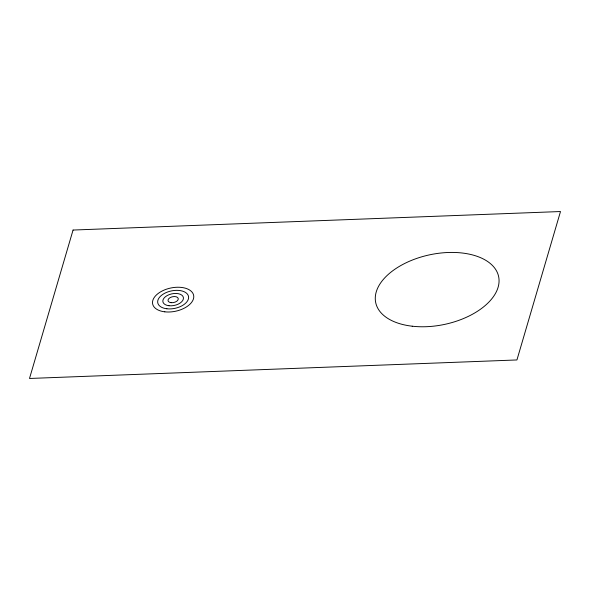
<?xml version="1.0" encoding="UTF-8"?>
<svg xmlns="http://www.w3.org/2000/svg" width="590" height="590" viewBox="0 0 590 590"><rect width="100%" height="100%" fill="white"/><g stroke="black" fill="none" stroke-linecap="round" stroke-linejoin="round"><path stroke-width="0.89" d="M73.064 230.048L29.5 378.47L516.936 359.952L560.5 211.53L73.064 230.048M412.218 326.204A62.828 35.584 -12 0 0 498.698 276.924A62.828 35.584 -12 0 0 400.588 265.67A62.828 35.584 -12 0 0 412.218 326.204M171.063 302.677A5.236 2.965 -12 0 0 178.269 298.577A5.236 2.965 -12 0 0 170.09 297.633A5.236 2.965 -12 0 0 171.063 302.677M168.983 305.731A10.473 5.929 -12 0 0 183.394 297.515A10.473 5.929 -12 0 0 167.044 295.642A10.473 5.929 -12 0 0 168.983 305.731M166.904 308.784A15.709 8.894 -12 0 0 188.527 296.46A15.709 8.894 -12 0 0 163.998 293.65A15.709 8.894 -12 0 0 166.904 308.784M164.824 311.83A20.945 11.859 -12 0 0 193.653 295.406A20.945 11.859 -12 0 0 160.945 291.652A20.945 11.859 -12 0 0 164.824 311.83"/></g></svg>
